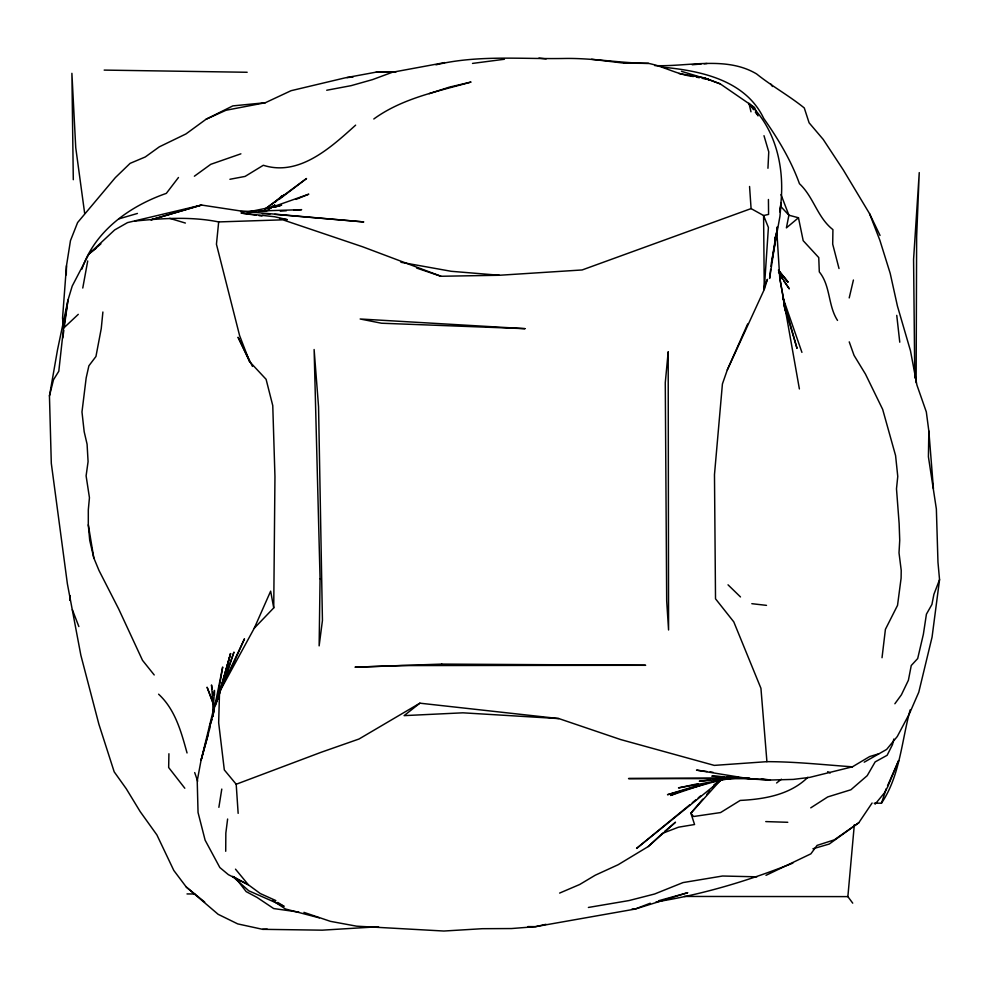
<?xml version="1.0" encoding="UTF-8"?>
<svg xmlns="http://www.w3.org/2000/svg" width="989" height="989" viewBox="0 0 989 989"><rect width="100%" height="100%" fill="white"/><g stroke="black" fill="none" stroke-linecap="round" stroke-linejoin="round"><path stroke-width="1.48" d="M774.968 237.162L774.968 243.158L775.314 237.236M916.123 382.706L916.642 236.692L919.251 172.593L913.576 259.415L914.788 377.946M225.715 851.282L225.838 833.084L227.618 819.028M275.869 900.583L260.305 893.562L248.4 884.821L228.36 874.647L219.842 867.538L205.119 840.18L198.047 812.488L197.219 780.914L201.051 760.318L214.106 707.036L219.533 691.892L254.272 628.2L273.73 607.901L274.954 476.71L272.766 405.614L266.09 379.294L249.624 361.653L238.052 337.249L252.467 366.4M654.792 65.608C688.134 66.906 726.062 55.78 756.573 73.915C771.853 86.191 789.061 95.661 804.28 107.962L809.101 122.809L823.219 139.424L843.283 169.935L869.554 213.661L879.901 240.364L890.199 273.36L897.431 306.071L910.473 350.749L916.927 385.08L926.322 411.931L928.844 431.068L928.411 456.782L936.36 508.976L937.968 562.234L939.55 579.678L932.058 637.151L918.781 692.189L909.571 713.366L897.295 736.484L886.626 749.427L864.213 762.198M168.921 753.754L168.662 767.513L184.819 788.245M66.275 274.831L66.486 265.757L70.466 240.648L77.612 222.537L115.33 177.637L130.115 163.358L145.284 156.967L159.316 146.842L185.981 133.923L206.12 119.212L232.823 105.897L265.349 102.72L291.05 90.704L344.889 77.908L376.166 72.135L395.711 72.234M767.946 168.266L768.762 151.886L763.99 135.691M212.882 716.296L214.415 690.409L214.514 695.044M882.027 657.722L885.415 629.35L897.53 605.355L901.103 578.182L901.226 570.43L899.013 552.851L899.73 540.266L899.137 523.626L896.491 488.813L897.765 476.426L895.577 455.57L882.67 409.384L865.474 374.126L854.039 355.36L849.23 341.873M66.486 265.757L62.554 318.001L63.135 324.145M378.54 926.742L322.229 930.167L262.641 929.326L237.706 923.899L218.112 914.293L186.303 887.059L173.792 870.431L156.905 834.939L140.178 811.61L126.283 788.777L114.192 771.84L98.875 724.183L80.863 655.274L67.376 583.77L51.304 463.347L49.45 395.946L53.493 379.764L58.796 371.246L63.543 328.2L67.969 300.1L72.222 286.044L88.985 253.913L114.65 229.943L127.519 222.612L201.521 205.044L243.418 211.399L363.767 221.932L274.695 214.341M852.728 903.155L847.87 896.615L854.323 824.727M102.893 312.005L101.261 328.509L95.945 356.485L88.886 365.806L86.179 377.872L81.976 411.968L84.176 431.699L87.081 444.197L88.083 461.628L86.105 475.857L89.443 497.714L88.305 509.904L88.305 524.838L89.727 540.402L93.807 557.944L99.024 570.529L118.68 608.964L142.515 660.343L154.21 674.955M878.739 753.803L869.665 756.56L852.419 766.821C823.899 764.806 795.477 761.654 766.92 761.666L760.937 688.307L733.789 621.883L715.517 598.802L714.478 474.621L722.415 383.967L727.311 369.898L764.262 289.517L768.404 227.482L763.595 215.54L751.084 208.605L582.138 269.96L499.371 275.263L440.958 276.265L362.691 246.805L282.854 219.83L218.68 221.919L216.443 244.258L239.61 335.617L249.624 361.653M770.641 269.379L769.603 278.453L777.441 227.013M770.987 266.362L771.507 261.825M62.789 337.978L63.828 330.413M64.248 327.371L67.969 300.1L57.535 349.698L49.45 395.946M779.752 211.893C785.835 173.582 778.059 131.043 748.994 103.425L750.985 111.794M218.878 807.321L221.783 789.074M776.303 233.021L771.704 261.726L779.938 216.344L781.125 202.807L779.925 210.36M776.785 230.004L777.267 226.988M218.643 691.002L222.686 667.006L212.635 716.765M82.767 288.034L87.712 260.985M910.152 709.867C901.634 740.971 899.965 775.932 881.483 803.167L874.227 803.229M849.205 297.924L853.42 280.023M893.846 739.03L892.486 744.606L887.133 755.287L875.154 761.901L867.205 775.673L850.899 789.766L827.744 796.924L810.757 807.852M210.138 727.076L201.051 760.318L208.024 735.124M218.68 696.59L230.561 653.605L215.849 704.897M217.864 699.223L230.561 653.605M214.168 710.77L209.544 726.89L211.943 719.559M881.483 803.167L886.292 788.653M226.296 675.549L233.96 652.085L214.106 707.036L217.209 700.076M939.55 579.678L933.9 594.352L931.935 604.44L926.421 614.181L923.367 634.308L917.681 658.563L911.252 665.51L908.396 680.247L901.399 694.822L894.872 703.76M887.516 785.847L898.618 760.603L887.615 787.009L884.438 792.869L875.092 804.193M254.272 628.2L270.652 591.138L273.73 607.901M727.311 369.898L747.684 323.922M763.718 287.712L767.427 279.355L764.262 289.517L763.595 215.54L768.577 214.403L768.428 199.494M231.463 668.057L244.481 638.82L219.533 691.892L218.656 722.736L224.318 769.924L236.198 784.252L238.151 813.354M81.902 269.181C94.684 231.055 129.695 206.083 166.325 193.374L178.465 177.501M812.946 848.785L829.252 844.037L858.811 822.724L872.1 803.006M702.759 799.186L690.891 813.193L694.562 824.517L678.565 827.175L662.482 833.331L648.191 846.572L618.137 864.732L595.242 875.216L579.69 884.5L559.626 893.079M706.715 794.513L709.682 791.015M720.833 779.901L690.891 813.193L693.549 816.518L720.573 812.562L740.205 800.422C764.188 799.248 790.174 794.835 807.84 777.292M280.097 197.837L282.162 195.587L275.597 201.855M720.289 779.555L712.785 787.195L715.912 783.783M712.785 787.195L718.373 781.372L713.625 785.266M63.543 328.2L78.279 314.341M279.677 198.987L306.541 178.515L264.693 209.371L284.14 194.845M648.191 846.572L675.512 822.205L664.657 831.477M355.632 125.146C331.08 147.262 299.321 176.759 263.334 165.274L245.099 176.413L229.905 179.281M837.51 320.411C827.88 305.552 830.686 285.858 819.3 271.888L818.756 257.585L803.192 240.686L798.469 217.765L786.403 227.878L788.901 215.206L780.989 194.573M689.914 804.687L636.57 848.414L721.216 780.024M692.288 802.747L695.848 799.829M698.209 797.888L700.583 795.947M96.094 248.251L88.985 253.913L100.915 243.838M558.872 718.583L419.892 703.179L404.118 715.628L462.889 712.822L558.872 718.583L620.573 739.537L714.281 765.387L766.92 761.666M776.588 782.991L781.434 779.196M194.376 176.215L210.781 164.31L240.896 153.827M858.811 822.724L834.283 839.871L817.075 845.397L810.856 853.853L765.993 875.327M269.873 208.543L274.794 205.156L269.601 208.395M269.737 208.605L274.794 205.156M373.805 118.989C402.474 98.146 437.633 91.47 471.036 82.038L449.365 87.143L429.201 93.683M419.892 703.179L358.995 739.018L321.091 752.295L236.198 784.252M206.12 119.212L225.999 110.261L265.349 102.72M681.668 790.903L670.579 795.453L707.704 782.942M295.934 199.407L308.791 194.165L268.996 208.246M650.243 903.217L635 909.101L535.618 926.656L511.474 928.547L482.36 928.696L443.888 931.032L356.572 926.174L330.462 921.352L303.92 912.365M656.09 901.881C703.006 894.464 748.784 880.63 792.869 863.113M696.936 785.723L667.501 794.699L725.135 778.776M119.063 218.816L137.434 213.451M274.138 207.257L281.506 205.131L247.201 212.128M274.509 207.097L281.506 205.131M658.859 900.682L687.751 892.684L635 909.101L632.058 909.039M435.939 64.817C478.194 54.754 522.031 59.303 565.04 58.462C592.992 58.017 620.635 63.185 648.524 63.383C663.953 66.448 677.737 74.83 693.499 76.512M852.419 766.821L809.694 777.391L793.24 779.406L770.431 780.024L750.849 779.023L696.503 770.134L707.061 771.544M545.965 924.319L535.618 926.656L527.953 926.582M697.974 783.733L678.503 787.887L734.567 777.737M326.716 90.246L351.12 85.66L372.593 79.59L392.336 72.271L444.852 62.579M588.393 907.457L629.004 900.559L654.57 894.019L683.016 882.584L722.514 876.019L756.894 876.823M261.937 211.25L269.367 210.175L258.722 211.139M472.507 63.42L504.415 59.253M710.003 779.901L699.322 781.248L739.982 777.861L628.534 778.566L749.402 778.689M716.11 779.134L719.176 778.751M346.954 77.587L353.011 77.031M248.066 212.116L254.161 211.559M692.226 64.755L701.102 64.013M704.069 63.766L707.024 63.519M218.68 221.919C190.988 216.368 162.802 218.309 134.863 221.054M280.283 211.152L286.39 210.731M294.017 210.2L301.645 209.668L240.599 211.547M262.641 929.326L267.265 929.178M395.427 72.271L376.166 72.135M684.215 896.442L847.87 896.615M187.008 893.932L194.734 893.982M591.595 59.278L624.096 63.148L637.682 63.259M624.096 63.148L648.524 63.383M104.179 70.095L247.163 72.271M262.382 213.711L270.084 213.945M765.758 821.587L787.776 822.292M723.923 776.736L711.857 776.118L770.431 780.024L761.369 778.813M726.952 776.884L739.018 777.49M746.571 777.873L749.588 778.022M298.901 912.105L273.681 908.557L257.053 897.431L246.199 891.633L235.728 878.158M499.371 275.263L451.207 271.295L400.916 262.283M661.864 67.128C700.348 70.615 745.422 79.961 763.706 118.408C778.022 138.683 791.015 160.255 799.446 183.682C813.823 197.207 817.273 217.37 832.923 229.633L832.701 244.159L839.018 268.538M538.918 58.116L546.175 58.907M751.825 603.686L766.5 605.367M710.077 771.952L713.094 772.36M256.003 215.206L241.093 213.092L274.509 216.727L287.292 219.657L279.85 218.594M258.982 215.627L261.961 216.059M678.887 73.495L704.119 77.822L720.239 83.88L754.471 107.418L758.019 115.886M696.429 77.117L699.347 77.723M702.277 78.329L709.583 79.837L681.433 71.319M319.348 917.866L285.5 909.002L272.63 900.534M798.469 217.765L788.901 215.206L780.741 206.429M169.7 218.346L185.388 223.057M416.592 268.044L440.958 276.265M704.119 77.822L720.239 83.88M277.699 902.425L284.115 906.344L248.771 890.792L232.699 876.477L235.271 877.775M827.669 771.68L830.241 772.978M232.699 876.477L248.4 884.821L235.493 869.158M186.303 887.059L204.711 902.079M728.028 584.82L740.489 596.948M158.599 694.191C175.276 709.583 181.197 731.86 187.045 752.963M779.035 271.493L787.986 281.989L778.392 270.145M779.307 271.345L787.986 281.989M748.994 103.425L753.507 109.655M755.312 112.153L757.117 114.637M779.653 275.09L782.287 278.849M784.042 281.358L789.321 288.875L778.553 272.321M770.814 84.028L772.471 86.5M869.554 213.661L880.037 235.456M213.142 702.845L207.084 687.207L213.364 704.353M72.358 609.694L78.86 626.556M782.868 297.442L801.918 352.368M194.697 772.582L197.676 781.223M783.832 304.278L786.032 311.634M786.91 314.576L797.023 348.4L782.855 298.122M783.857 304.896L786.156 313.661L779.765 278.07L776.86 231.933M779.765 278.07L799.384 388.937M212.239 689.37L211.498 684.957L213.5 710.831M212.734 692.312L213.228 695.255M88.305 524.838L93.807 557.944M84.671 213.426L75.745 147.695L71.9 73.322L73.297 179.714M896.751 315.355L899.767 342.194M933.443 488.776L928.844 431.068M749.563 186.488L751.084 208.605M320.065 578.8L319.138 645.866L322.439 620.474L318.557 406.838L314.119 349.513L320.065 578.8M70.157 595.761L70.083 600.372L70.182 595.774M668.181 351.973L665.276 382.681L666.685 600.817L668.576 629.981L668.181 351.973M201.521 205.044L151.119 219.793L201.521 205.044M441.762 664.089L355.002 667.179L401.831 665.585L645.656 665.288L441.762 664.089M524.924 328.657L381.519 323.23L360.157 318.99L524.924 328.657"/></g></svg>
